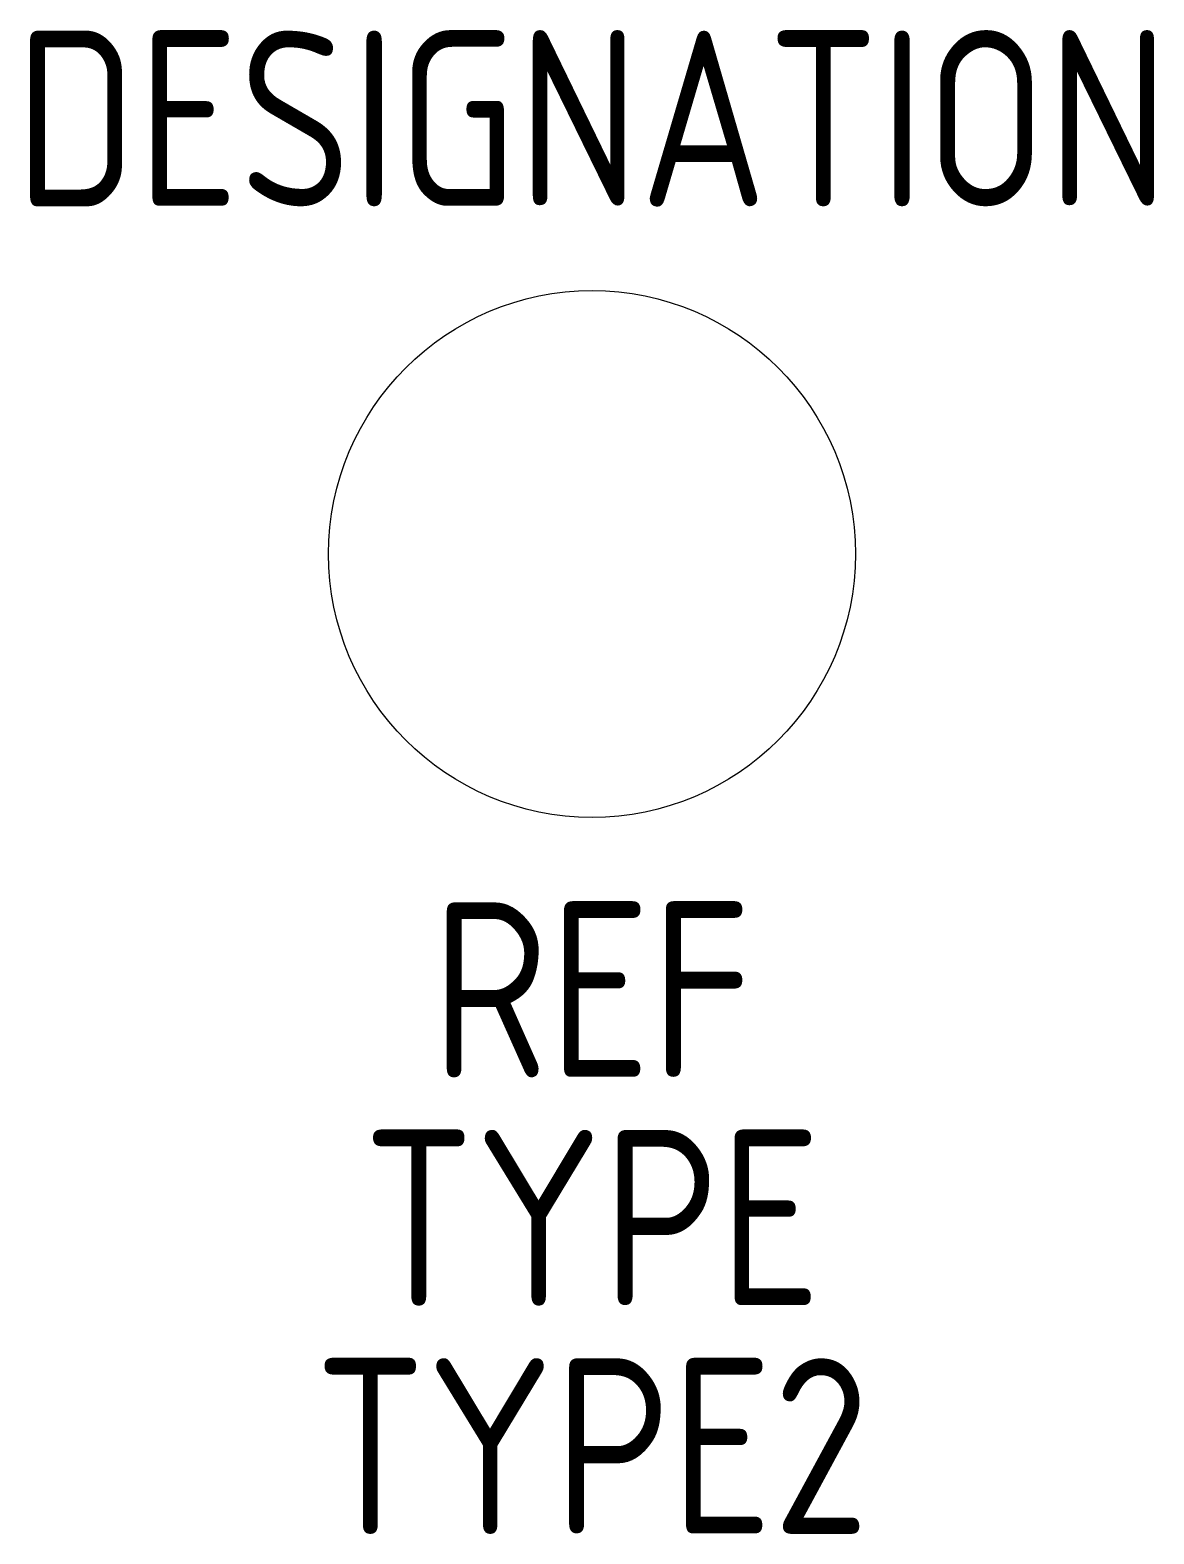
# Model space of a CAD drawing. Header units: millimetres. Extents: x -8 to 8, y -14 to 7.5.
import ezdxf
from ezdxf.enums import TextEntityAlignment as Align

# ---------------------------------------------------------------- set-up
doc = ezdxf.new("R2010")
doc.units = ezdxf.units.MM
doc.layers.add('SYMB_TXT_NOM', color=3, linetype='Continuous')
doc.layers.add('SYMBOLE', color=3, linetype='Continuous')
doc.styles.add('NET2_5', font='isocp.shx', dxfattribs={"width": 0.9, "height": 2.5})

msp = doc.modelspace()

# ---------------------------------------------------------------- linework, layer by layer
at = {"layer": 'SYMBOLE'}
msp.add_circle((0, 0), 3.75, dxfattribs=at)

# ---------------------------------------------------------------- texts
at = {"layer": 'SYMB_TXT_NOM', "style": 'NET2_5', "width": 0.9, "flags": 8}
for tag, p in [('DESIGNATION', (0, 4.95)), ('REF', (0, -7.45)), ('TYPE', (0, -10.7)), ('TYPE2', (0, -13.95))]:
    msp.add_attdef(tag, text='', height=2.5, dxfattribs=at).set_placement(p, align=Align.CENTER)

doc.saveas('drawing.dxf')
